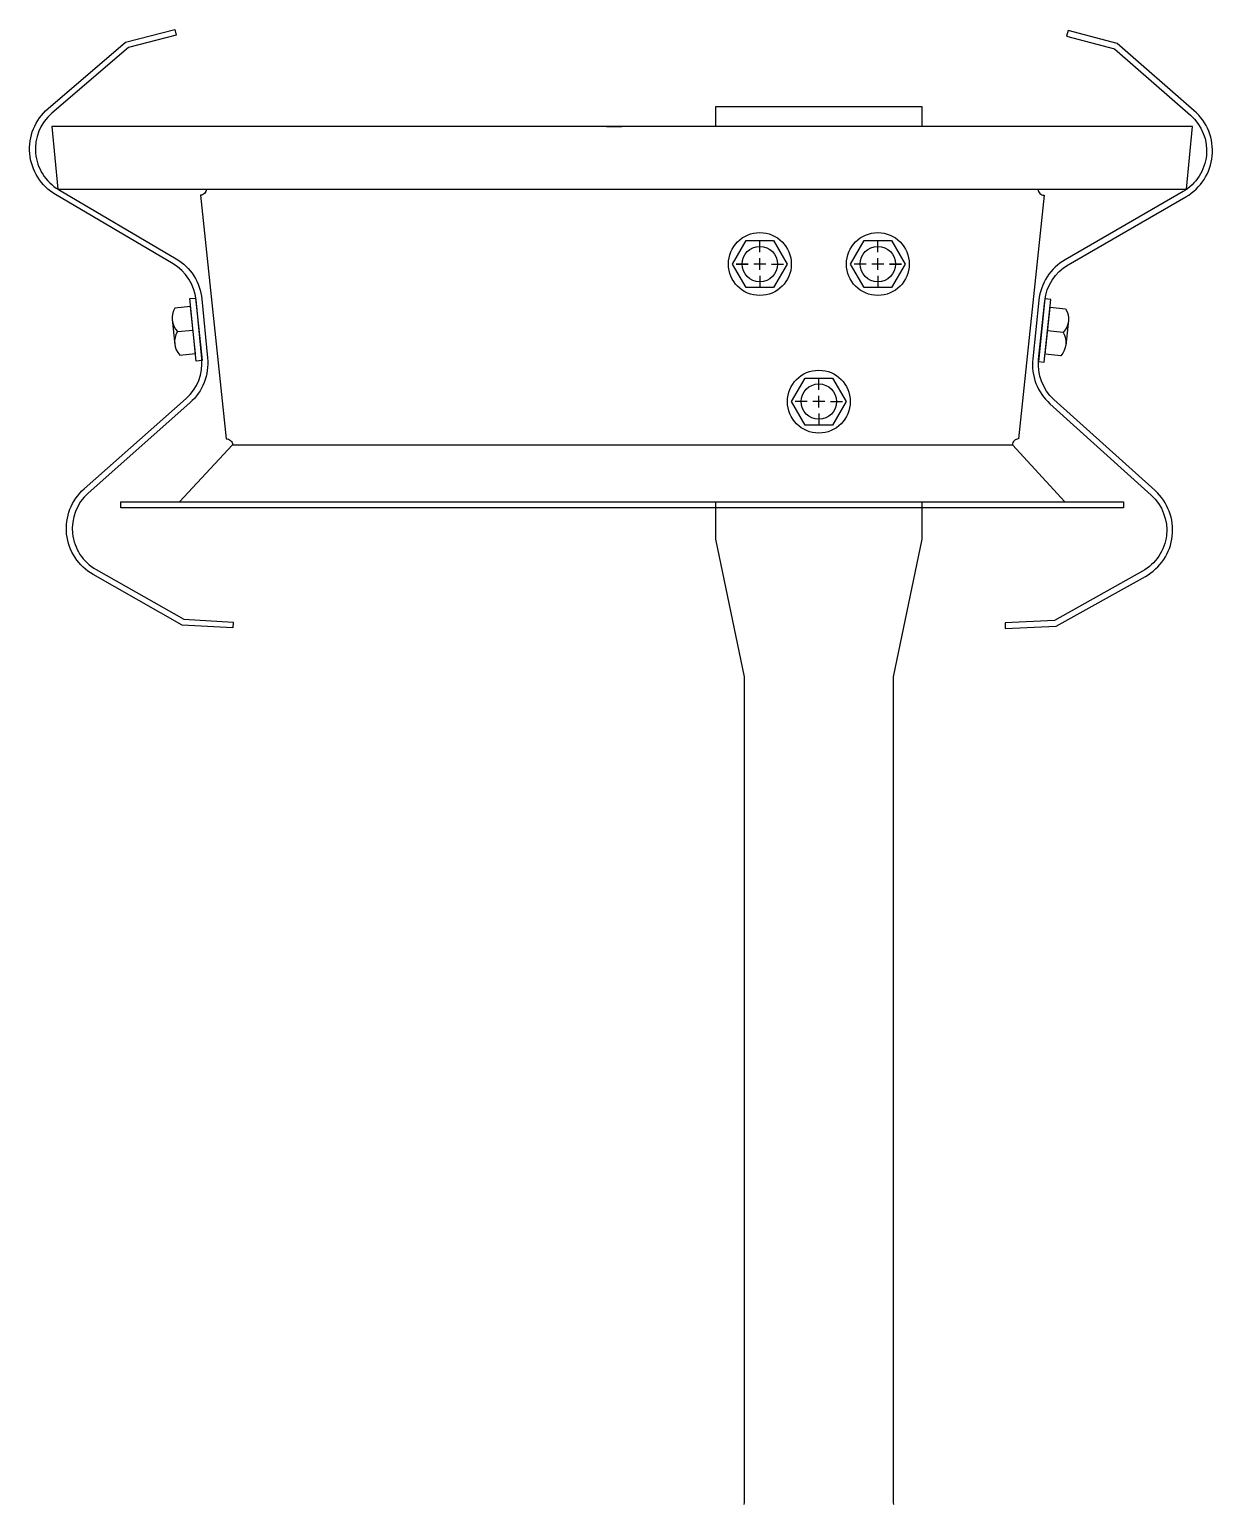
# Model space of a CAD drawing. Extents: x -401 to 200, y -1 to 749.
import ezdxf

# ---------------------------------------------------------------- set-up
doc = ezdxf.new("R2010")
doc.units = 0
doc.linetypes.add('CENTRE', pattern=[50, 31.25, -6.25, 6.25, -6.25])
doc.layers.get('0').update_dxf_attribs({"linetype": 'CONTINUOUS'})

msp = doc.modelspace()

# ---------------------------------------------------------------- linework, layer by layer
for p, q in [((-108.05, 700), (-100.2, 700)), ((-30, 636), (-30, 642)), ((30, 636), (30, 642)), ((-30, 627), (-30, 633)), ((30, 627), (30, 633)), ((-42, 630), (-36, 630)), ((-36, 630), (-42, 630)), ((-27, 630), (-33, 630)), ((-30, 624), (-30, 618)), ((24, 630), (18, 630)), ((33, 630), (27, 630)), ((30, 624), (30, 618)), ((36, 630), (42, 630)), ((0, 566), (0, 572)), ((0, 557), (0, 563)), ((-6, 560), (-12, 560)), ((3, 560), (-3, 560)), ((6, 560), (12, 560)), ((0, 554), (0, 548)), ((-298.15, 538), (98.48, 538))]:
    msp.add_line(p, q)
at = {"linetype": 'CENTRE'}
msp.add_line((166.66, 700), (57.79, 700), dxfattribs=at)
at = {"linetype": 'Continuous'}
for p, q in [((-30, 636), (-30, 642)), ((30, 636), (30, 642)), ((-30, 627), (-30, 633)), ((30, 627), (30, 633)), ((-36, 630), (-42, 630)), ((-27, 630), (-33, 630)), ((-30, 624), (-30, 618)), ((-24, 630), (-18, 630)), ((33, 630), (27, 630)), ((30, 624), (30, 618)), ((36, 630), (42, 630)), ((42, 630), (36, 630)), ((-328.9, 601.93), (-327.54, 588.97)), ((126.95, 601.49), (125.58, 588.53)), ((-326.23, 595.66), (-318.27, 596.43)), ((124.28, 595.22), (116.32, 596.06)), ((0, 566), (0, 572)), ((0, 557), (0, 563)), ((-6, 560), (-12, 560)), ((3, 560), (-3, 560)), ((6, 560), (12, 560)), ((0, 554), (0, 548))]:
    msp.add_line(p, q, dxfattribs=at)
for points in [[(-297.99, 444.87), (-323.79, 446.32), (-369.01, 471.99, -0.514108), (-373.61, 515.66), (-321.8, 561.65, 0.239861), (-313.84, 581.91), (-316.74, 611.77, 0.239861), (-328.45, 630.13), (-388.13, 665.3, -0.514108), (-392.02, 709.04), (-352.58, 742.93), (-327.53, 749.3), (-326.79, 746.4), (-351.16, 740.19), (-390.07, 706.77, 0.514108), (-386.61, 667.88), (-326.92, 632.72, -0.239861), (-313.75, 612.06), (-310.86, 582.2, -0.239861), (-319.81, 559.4), (-371.62, 513.42, 0.514108), (-367.53, 474.6), (-322.92, 449.27), (-297.82, 447.87)], [(94.82, 444.55), (120.64, 445.78), (166.06, 471.09, 0.514108), (171.01, 514.73), (119.56, 561.12, -0.239861), (111.77, 581.46), (114.9, 611.29, -0.239861), (126.76, 629.56), (186.72, 664.24, 0.514108), (190.96, 707.95), (151.79, 742.15), (126.79, 748.73), (126.03, 745.83), (150.34, 739.43), (188.99, 705.69, -0.514108), (185.22, 666.84), (125.25, 632.15, 0.239861), (111.92, 611.6), (108.79, 581.77, 0.239861), (117.55, 558.9), (169, 512.5, -0.514108), (164.6, 473.71), (119.79, 448.75), (94.68, 447.54)]]:
    msp.add_lwpolyline(points, format="xyb", close=True)
for points in [[(52.5, 700), (52.5, 710), (-52.5, 710), (-52.5, 700)], [(-52.5, 509), (-52.5, 490), (-38, 420), (-38, 0), (-38.2, -0.95)], [(38.21, -1.02), (38, 0), (38, 420), (52.5, 490), (52.5, 509)]]:
    msp.add_lwpolyline(points, dxfattribs=at)
for points in [[(-390, 700), (-387, 668), (187, 668), (190, 700)], [(155, 509), (155, 506), (-355, 506), (-355, 509)]]:
    msp.add_lwpolyline(points, close=True)
for points in [[(-311.52, 668, -0.414214), (-314.52, 665), (-301.48, 541, -0.445229), (-298.15, 538), (-325.17, 509)], [(111.52, 668, 0.414214), (114.52, 665), (101.48, 541, 0.414214), (98.48, 538), (125.17, 509)]]:
    msp.add_lwpolyline(points, format="xyb")
for points in [[(-23.07, 642), (-16.14, 630), (-23.07, 618), (-36.93, 618), (-43.86, 630), (-36.93, 642)], [(36.93, 642), (43.86, 630), (36.93, 618), (23.07, 618), (16.14, 630), (23.07, 642)], [(-316.96, 612.72), (-313.62, 580.9), (-316.6, 580.58), (-319.94, 612.41)], [(115.01, 612.29), (111.66, 580.46), (114.65, 580.15), (117.99, 611.97)], [(6.93, 572), (13.86, 560), (6.93, 548), (-6.93, 548), (-13.86, 560), (-6.93, 572)]]:
    msp.add_lwpolyline(points, close=True, dxfattribs=at)
for points in [[(-319.53, 608.43), (-327.48, 607.59, 0.335562), (-326.23, 595.66, 0.335562), (-324.97, 583.72), (-317.02, 584.56), (-319.53, 608.43)], [(117.57, 607.99), (125.53, 607.16, -0.335562), (124.28, 595.22, -0.335562), (123.02, 583.29), (115.07, 584.12), (117.57, 607.99)]]:
    msp.add_lwpolyline(points, format="xyb", dxfattribs=at)
for centre, radius in [((-30, 630), 16), ((30, 630), 15.97), ((-30, 630), 9), ((30, 630), 9), ((0, 560), 16), ((0, 560), 9)]:
    msp.add_circle(centre, radius, dxfattribs=at)

doc.saveas('drawing.dxf')
